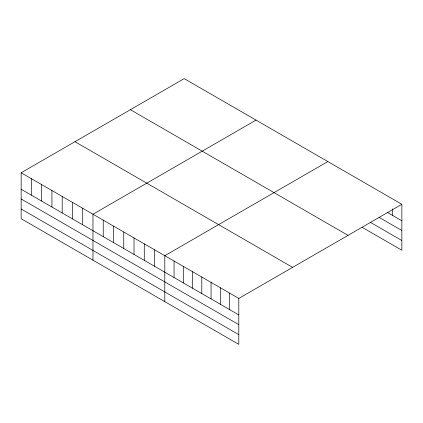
<?xml version="1.0" encoding="UTF-8"?>
<svg xmlns="http://www.w3.org/2000/svg" width="423" height="423" viewBox="0 0 423 423"><rect width="100%" height="100%" fill="white"/><g stroke="black" fill="none" stroke-linecap="round" stroke-linejoin="round"><path stroke-width="0.63" d="M21.15 172.764L238.805 298.427L238.805 344.37L21.15 218.707L21.15 172.764L184.195 78.63L401.85 204.293L401.85 250.236L362.13 227.304M256.021 120.1L92.975 214.234L92.975 260.177M327.846 161.565L164.801 255.698L164.801 301.647M238.805 298.427L401.85 204.293M387.156 212.304L401.85 220.785M378.997 217.311L401.85 230.503M370.289 222.297L401.85 240.518M130.39 109.694L348.044 235.357M74.956 141.7L292.61 267.362M21.15 189.261L238.805 314.918M21.15 198.979L238.805 324.637M21.15 208.988L238.805 334.651M392.602 208.851L392.602 215.444M229.557 293.086L229.557 309.578M220.304 287.746L220.304 304.237M211.056 282.405L211.056 298.897M201.803 277.065L201.803 293.557M192.555 271.725L192.555 288.216M183.302 266.384L183.302 282.876M174.054 261.044L174.054 277.536M154.543 249.776L154.543 266.273M144.28 243.854L144.28 260.346M134.017 237.927L134.017 254.424M123.759 232.005L123.759 248.497M113.496 226.083L113.496 242.575M103.238 220.156L103.238 236.653M82.718 208.306L82.718 224.803M72.455 202.384L72.455 218.881M62.192 196.462L62.192 212.954M51.934 190.535L51.934 207.032M41.671 184.613L41.671 201.105M31.413 178.686L31.413 195.183"/></g></svg>
